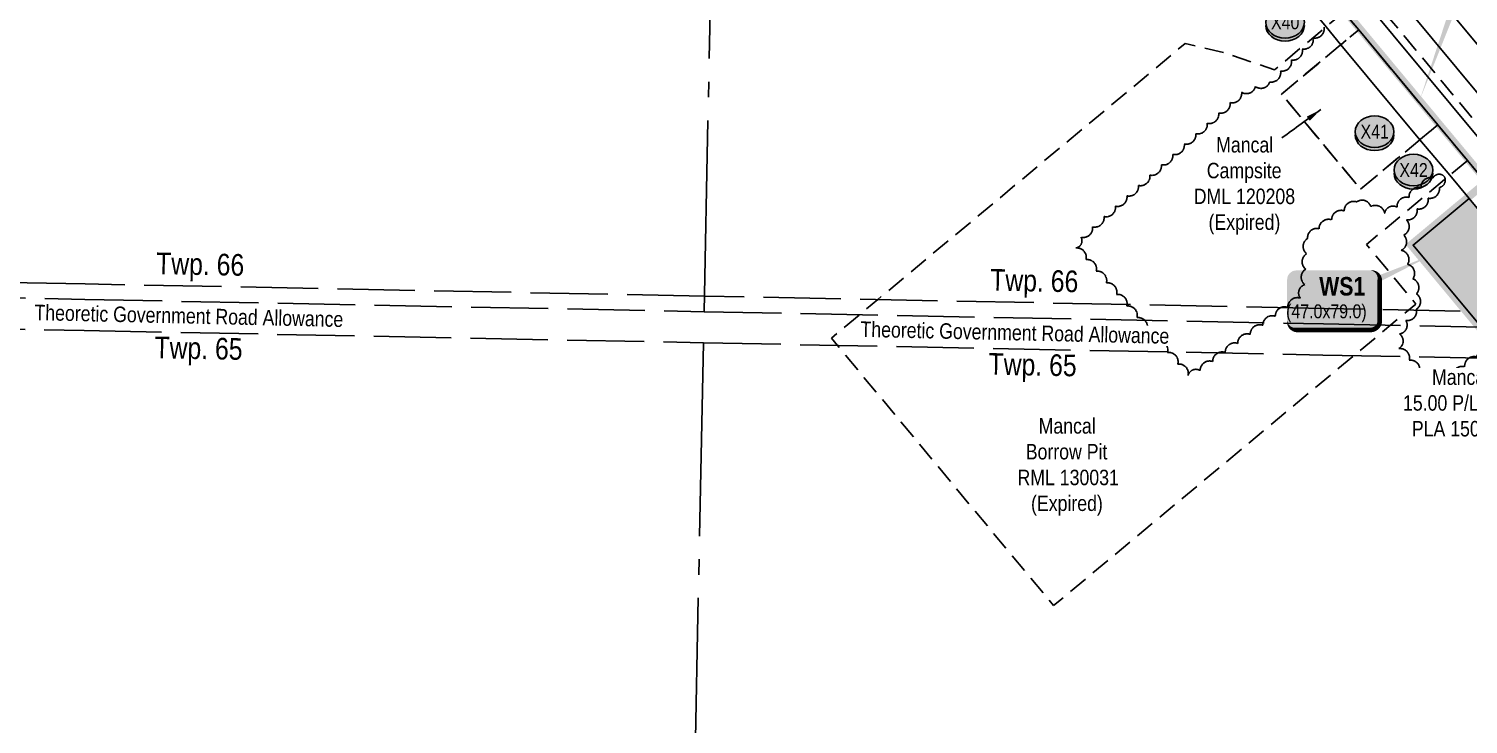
# Model space of a CAD drawing. Extents: x 405326 to 424052, y 6044755 to 6062236.
# Drawn here: x 408282 to 409214, y 6059416 to 6059866 of the extents above; entities that cross this region are included whole.
import ezdxf
from ezdxf.enums import TextEntityAlignment as Align

# ---------------------------------------------------------------- set-up
doc = ezdxf.new("R2010")
doc.units = 0
doc.header["$LTSCALE"] = 5
for name, pattern in [('0', [1, 1, 0]), ('foc-ACCESSROAD', [3.75, 2.5, -1.25]), ('foc-QUARTERLINE', [33, 25, -3, 2, -3]), ('foc-UNSURVEYED', [12.5, 10, -2.5])]:
    doc.linetypes.add(name, pattern=pattern)
for name, color, linetype in [('C-RW', 13, 'Continuous'), ('D-TXT', 6, 'Continuous'), ('F-AR', 190, 'foc-ACCESSROAD'), ('F-RW', 190, 'Continuous'), ('F-WS', 190, 'foc-ACCESSROAD'), ('F-WS-S', 190, 'Continuous'), ('L-ROAD-T', 7, 'Continuous'), ('L-SECQ', 8, 'foc-QUARTERLINE'), ('L-USEC', 7, 'foc-UNSURVEYED'), ('P-CROSSINGS', 250, 'Continuous'), ('P-PROPOSED', 10, 'Continuous'), ('P-TEMP-BLOCKS', 250, 'Continuous'), ('P-TEMP-H', 41, 'Continuous'), ('P-TEMP_WORKSPACE', 46, 'Continuous'), ('T-BUSH', 110, '0'), ('T-WATER-T', 170, 'Continuous')]:
    doc.layers.add(name, color=color, linetype=linetype)
doc.layers.add('F-WS-T', color=190, linetype='Continuous', lineweight=9)
doc.styles.add('80', font='ARIALN.TTF', dxfattribs={"height": 10})
doc.styles.add('80CG', font='ARIALN.TTF', dxfattribs={"height": 10})
doc.styles.add('80L', font='ARIALN.TTF', dxfattribs={"height": 10})
doc.styles.add('BOLD', font='ARIALNB.TTF')
doc.styles.add('Crossing', font='ARIALN.TTF', dxfattribs={"height": 10})
doc.dimstyles.new('Compass 5 000', dxfattribs={"dimscale": 5, "dimtxt": 9, "dimasz": 2, "dimexe": 0.2, "dimexo": 0.0625, "dimgap": 0.5, "dimtad": 0, "dimtih": 1, "dimtoh": 1, "dimzin": 0, "dimdsep": 46, "dimtxsty": '80CG', "dimcen": 0.1, "dimse1": 1, "dimse2": 1, "dimclrd": 256, "dimclrt": 256, "dimaunit": 1, "dimadec": 4, "dimazin": 0, "dimtfac": 0.06, "dimtofl": 0, "dimtmove": 0, "dimatfit": 1, "dimfxl": 0.2, "dimtolj": 1, "dimtzin": 0, "dimlwd": -1, "dimarcsym": 0})

# ---------------------------------------------------------------- blocks, each defined once
blk = doc.blocks.new('*D896')
at = {"layer": 'F-WS-S', "transparency": 16777216}
for p, q in [((409316.1598506388, 6059672.673564587), (409323.8422212671, 6059679.07521918)), ((409289.2726688557, 6059650.268702978), (409257.7942120456, 6059624.037970646)), ((409257.7942120456, 6059624.037970646), (409247.7942120456, 6059624.037970645))]:
    blk.add_line(p, q, dxfattribs=at)
for points in [[(409315.0929082064, 6059673.953959692), (409317.2267930713, 6059671.393169482), (409308.4774800106, 6059666.271909994)], [(409288.2057264233, 6059651.549098084), (409290.3396112882, 6059648.988307873), (409296.9550394844, 6059656.670357572)]]:
    blk.add_solid(points, dxfattribs=at)
at = {"layer": 'F-WS-S', "transparency": 16777216, "insert": (409208.7082638866, 6059624.037970646), "char_height": 10, "attachment_point": 5, "style": '80CG', "bg_fill": 3, "box_fill_scale": 1.1, "bg_fill_color": 256, "bg_fill_true_color": 13158600, "bg_fill_transparency": 0}
blk.add_mtext('\\A1;Mancal\\P15.00 P/L R/W\\PPLA 150151', dxfattribs=at)
blk = doc.blocks.new('*U1026')
h = blk.add_hatch(color=191)
edge = h.paths.add_edge_path()
edge.add_line((-23.99999999999998, -20), (23.99999999999998, -20))
edge.add_arc((23.99999999999998, -14), 6, 270, 360)
edge.add_line((29.99999999999998, -14), (29.99999999999998, 12.5))
edge.add_arc((23.99999999999998, 12.5), 6, 0, 90)
edge.add_line((23.99999999999998, 18.5), (-23.99999999999998, 18.5))
edge.add_arc((-23.99999999999998, 12.5), 6, 90, 180)
edge.add_line((-29.99999999999998, 12.5), (-29.99999999999998, -14))
edge.add_arc((-23.99999999999998, -14), 6, 180, 270)
at = {"flags": 128}
blk.add_lwpolyline([(63.46051201708119, 28.36661051504846, 0, 7.499999999999999, 0), (-3.398394867633905e-15, 0, 0, 0, 0)], format="xyseb", dxfattribs=at)
at = {"color": 250, "flags": 128}
blk.add_lwpolyline([(-23.99999999999998, -20, 3, 3, 0), (23.99999999999998, -20, 3, 3, 0.414213562373095), (29.99999999999998, -14, 3, 3, 0), (29.99999999999998, 12.5, 3, 0, 0.414213562373095), (23.99999999999998, 18.5, 0, 0, 0), (-23.99999999999998, 18.5, 0, 0, 0.414213562373095), (-29.99999999999998, 12.5, 0, 0, 0), (-29.99999999999998, -14, 0, 3, 0.414213562373095)], format="xyseb", close=True, dxfattribs=at)
at = {"color": 250}
for tag, p, height, style in [('TEMP_AREA_W1_001', (-9.212824010914055, 2.244292974654144), 12, 'BOLD'), ('ENTER_TEXT_001', (-30.65893587994544, -12.47010782646594), 9, '80')]:
    blk.add_attdef(tag, p, '', height=height, dxfattribs=dict(at, style=style))
blk = doc.blocks.new('xing2')
h = blk.add_hatch(color=50)
h.dxf.hatch_style = 1
edge = h.paths.add_edge_path()
edge.add_ellipse((0, 0), major_axis=(-12.5, 0), ratio=0.8162973455633619, start_angle=0, end_angle=360)
h = blk.add_hatch(color=250)
h.dxf.hatch_style = 1
edge = h.paths.add_edge_path()
edge.add_ellipse((0, -2.047489049626165), major_axis=(-12.5, 0), ratio=0.8162973455633619, start_angle=0, end_angle=180)
edge.add_line((12.5, -2.047489049626165), (12.5, 0))
edge.add_ellipse((0, 0), major_axis=(-12.5, 0), ratio=0.8162973455633619, start_angle=0, end_angle=180, ccw=False)
edge.add_line((-12.5, 0), (-12.5, -2.047489049626165))
at = {"color": 250}
blk.add_ellipse((0, 0), major_axis=(-12.5, 0), ratio=0.8162973455633619, dxfattribs=at)
blk.add_ellipse((0, -2.047489049626165), major_axis=(-12.5, 0), ratio=0.8162973455633619, start_param=0, end_param=3.141592653589793, dxfattribs=at)
at = {"color": 250, "style": 'Crossing'}
blk.add_attdef('CROSSING', text='', height=9, dxfattribs=at).set_placement((0.08916442567715421, 0.0199513138486509), align=Align.MIDDLE_CENTER)
at = {"color": 250, "style": 'Crossing', "flags": 1}
for tag, p in [('OWNER', (0.08916442567715421, -12.49201765665748)), ('DESCRIPTION', (0.08916442567715421, -25.770021277247)), ('LOCATION', (0.08916442567715421, -39.30337514164421)), ('DWG_REF', (0.08916442567715421, -52.83672900604233))]:
    blk.add_attdef(tag, text='', height=9, dxfattribs=at).set_placement(p, align=Align.MIDDLE_CENTER)

msp = doc.modelspace()

# ---------------------------------------------------------------- hatches: boundary and pattern name
at = {"layer": 'P-TEMP-H'}
h = msp.add_hatch(color=256, dxfattribs=at)
h.dxf.hatch_style = 1
h.paths.add_polyline_path([(409214.1761606336, 6059756.246256512), (409264.6411005971, 6059695.511680123), (409228.5201421071, 6059665.463026563), (409178.0200203796, 6059726.168335604)])

# ---------------------------------------------------------------- linework, layer by layer
at = {"layer": 'C-RW'}
msp.add_lwpolyline([(409237.6252296013, 6059834.23579861), (409122.5907404132, 6059972.466477356), (408734.4709515508, 6060438.8250037), (408693.4765136246, 6060488.081894124), (408689.7047090675, 6060492.614585251), (408689.0588038539, 6060493.391687379), (408683.2844248766, 6060500.328872341), (408682.6417396289, 6060501.101606181), (408679.4403159764, 6060504.947717055), (408353.1977773117, 6060896.948260588)], dxfattribs=at)
at = {"layer": 'F-AR', "flags": 128}
msp.add_lwpolyline([(406673.6067211936, 6059603.383454845), (406607.5146266306, 6059675.13640986), (406578.718970616, 6059705.213766769), (406549.2879355327, 6059735.963609629), (406546.3004607866, 6059739.090913699), (406435.7587145483, 6059845.661803395), (406405.0796877237, 6059878.109553094), (406391.4794230391, 6059892.493199284), (406310.0029537556, 6059978.667978977), (406284.9036239017, 6060005.215096227), (406280.2969720873, 6060001.006759441), (406269.34582724, 6059991.003820574), (406171.0075246085, 6059901.183915694), (406002.7431157546, 6059747.500502688), (405970.5032620695, 6059718.054116502), (405955.0603116398, 6059703.95709885), (405904.4065259916, 6059657.693263932), (405885.5678253932, 6059640.477877008), (405872.7133979375, 6059655.829307134), (405875.2833379548, 6059658.176540232), (405886.5287738794, 6059668.447437618), (405889.2064393334, 6059670.893042062), (405892.4325521861, 6059673.839172906), (405894.8853940576, 6059676.079738672), (405897.7733928855, 6059678.717777865), (405911.2772667087, 6059691.050154784), (405941.5632644744, 6059718.704849969), (405959.4719338632, 6059735.067979668), (405963.1642148079, 6059738.440422147), (405973.8021506191, 6059748.15115616), (406176.1047308399, 6059932.924114722), (406190.8685233928, 6059946.411079206), (406255.8591372847, 6060005.770543221), (406280.8685301033, 6060028.613223737), (406286.1732669246, 6060033.458375414), (406296.5049974728, 6060042.894679723), (406311.6179652282, 6060056.698721678), (406648.6315722906, 6060364.503252259), (406652.4067735929, 6060367.81495705), (406728.1605441693, 6060434.277173365), (406765.4824273044, 6060467.279920927), (406829.0905982734, 6060524.873132946), (406948.0725550355, 6060632.624432814), (407042.8468999196, 6060719.312063689), (407118.3268825802, 6060790.296611475), (407131.6589009982, 6060802.83427313), (407174.7437857753, 6060827.544127803), (407197.2916351488, 6060847.033832218), (407218.322873474, 6060866.829817984), (407240.1139022933, 6060902.286904843), (407313.8678532096, 6060969.149885718), (407401.0631877722, 6061047.84776916), (407421.2375877275, 6061069.206254558), (407438.7711440158, 6061092.851316862), (407460.5078739583, 6061123.512014974), (407493.5308932218, 6061155.479428997), (407647.804471576, 6061298.959820996), (407662.7214879685, 6061312.904978603), (407732.148087934, 6061377.844782424), (407800.5857235885, 6061440.870482104), (407811.6886588979, 6061451.094967363), (407817.4173938388, 6061456.370527713), (407819.1874667284, 6061457.778632505), (407829.9506895673, 6061466.34058453), (407833.8636684522, 6061469.452817919), (407847.8312358251, 6061452.689765173), (407863.8301979486, 6061433.493261174), (407895.27547359, 6061395.750736099), (407914.4721709359, 6061372.712195476), (407924.0651863292, 6061361.195068801), (407931.33201185, 6061352.478693598), (407933.6641525263, 6061349.680145412), (407960.7809391415, 6061317.134978541), (407969.3359407581, 6061306.86781823), (408261.1538838481, 6060956.644326201), (408283.535587864, 6060929.766188749), (408289.9328733669, 6060922.082788041), (408293.1317358307, 6060918.267263407), (408299.539340752, 6060910.562046387), (408650.2303190623, 6060488.933026955), (408655.8567700443, 6060482.171158366), (408662.2704854542, 6060474.459867457), (408733.4631354679, 6060388.865511101), (409213.9947144024, 6059811.125546764), (409223.6569077423, 6059799.508812867), (409322.0227931087, 6059681.237792367), (409347.5834635051, 6059650.566928567), (409516.2806414342, 6059448.133117339), (409545.7422639856, 6059412.77878808), (409550.4499235782, 6059407.130174452), (409844.3451757443, 6059053.526584742), (409837.6933286948, 6059053.704274744), (409824.3908690675, 6059054.06046032), (409820.2327694264, 6059054.171197258), (409817.7494014037, 6059054.237872845), (409798.1688333204, 6059077.796840977), (409545.1317634399, 6059382.241284098), (409535.0592034896, 6059394.360268252), (409515.670972882, 6059417.62722484), (409321.1304853089, 6059651.08808921), (409303.1644445965, 6059672.655065869), (409295.5824733311, 6059681.759554819), (409213.1415231264, 6059780.825603127), (409193.9382037221, 6059803.873524103), (409142.8003205664, 6059865.347734005), (409133.2215046145, 6059876.873188168), (408732.8398663395, 6060357.979213088), (408645.6666453934, 6060462.725693916), (408639.250418718, 6060470.435657823), (408629.6255237681, 6060482.001233949), (408623.4151761536, 6060489.460717175), (408382.504801924, 6060778.944744602), (408289.4261515567, 6060891.476258727), (408286.7373731751, 6060894.704863872), (408284.1782629823, 6060897.775685646), (408274.5791953751, 6060909.297711439), (408268.1822946602, 6060916.97692186), (408205.8999634721, 6060991.76475326), (408201.6896845223, 6060996.807183576), (408199.4875000441, 6060999.442782921), (408193.4535485751, 6061006.668092178), (408180.6550824951, 6061022.028267205), (407960.1604376531, 6061286.64773336), (407942.8770647791, 6061307.39094017), (407930.711000372, 6061321.97934289), (407918.2972978877, 6061336.884337083), (407908.7013572767, 6061348.405037498), (407899.074190828, 6061359.90197075), (407831.0118928578, 6061441.630071835), (407830.432557818, 6061441.169293142), (407823.6135167935, 6061434.8897855), (407812.5668180714, 6061424.71647828), (407745.7521158766, 6061363.18566002), (407691.3935183942, 6061312.340071804), (407661.4432841091, 6061284.334871864), (407507.2968897097, 6061140.972239919), (407475.7491488453, 6061110.433646173), (407454.9617152638, 6061081.110744262), (407436.5918765602, 6061056.33866226), (407415.0541368454, 6061033.536003946), (407327.2827878986, 6060954.31880717), (407255.658532763, 6060889.386073311), (407233.9675354303, 6060854.092132225), (407210.6899518356, 6060832.180528781), (407186.3647785868, 6060811.15520562), (407143.6466069181, 6060786.65613663), (407117.7523756649, 6060762.304634777), (407056.4461793228, 6060704.649474588), (406961.5319170078, 6060617.834403383), (406858.2481743552, 6060524.298912435), (406778.8183151121, 6060452.377175604), (406741.5570364008, 6060419.428325909), (406678.3779375966, 6060364.00194966), (406667.051758441, 6060354.065391194), (406663.2764993097, 6060350.75367541), (406662.1175534452, 6060349.737110894), (406311.0465893222, 6060029.092254377), (406309.9921196977, 6060028.128769637), (406299.6697852639, 6060018.70094905), (406310.5923891981, 6060007.147164864), (406406.1717582889, 6059906.05209778), (406419.8392617204, 6059891.595832644), (406449.9652082454, 6059859.732798633), (406560.4553517391, 6059753.221477376), (406577.5005235851, 6059735.406444602), (406606.9329079356, 6059704.656763228), (406621.8446083391, 6059689.085570281), (406701.2715248996, 6059602.837732997)], dxfattribs=at)
at = {"layer": 'F-RW'}
for points in [[(410702.8256506694, 6059044.772848092), (410330.3552132306, 6059053.080767105), (410157.8235656423, 6059056.927912824), (409890.9152759557, 6059068.951535414), (409870.9338178612, 6059069.851914018), (409855.9476102381, 6059070.527908876), (409846.7575077061, 6059070.94220403), (409546.1315118372, 6059432.241715511), (409516.6707344157, 6059467.652086329), (409364.7351532549, 6059650.228522266), (409339.213479413, 6059680.900006309), (409292.044352944, 6059737.583612695), (409232.9330452648, 6059808.608641459), (409223.3024991289, 6059820.18377988), (409107.2172090331, 6059959.672463854), (408733.855059016, 6060408.301821134), (408673.3250043067, 6060481.03305097), (408666.8644091036, 6060488.605931422), (408309.1739224441, 6060918.572730183)], [(408309.1739224441, 6060918.572730183), (408666.8644091036, 6060488.605931422), (408673.3250043067, 6060481.03305097), (408733.855059016, 6060408.301821134), (409107.2172090331, 6059959.672463854), (409223.3020212207, 6059820.183088732), (409232.9330452648, 6059808.608641459), (409292.044352944, 6059737.583612695), (409339.2143351584, 6059680.899288463), (409364.7351532549, 6059650.228522266), (409516.6707344157, 6059467.652086329), (409546.1315118372, 6059432.241715511), (409846.7575077061, 6059070.94220403), (409855.9476102381, 6059070.527908876), (409870.9338318027, 6059069.85261444), (409890.9152759557, 6059068.951535414), (410157.8235656423, 6059056.927912824), (410330.3552132306, 6059053.080767105), (410702.8256506694, 6059044.772848092)], [(410722.6927009629, 6059026.368407687), (410329.9986306354, 6059035.074187783), (410157.2252188168, 6059038.937735063), (409890.4348688914, 6059050.959014053), (409870.4532872729, 6059051.860095552), (409855.4674839937, 6059052.53608216), (409838.0107423353, 6059053.323079939), (409837.6933286948, 6059053.704274744), (409545.5822911313, 6059404.771560126), (409516.1218904391, 6059440.189728013), (409340.9353107855, 6059650.697853229), (409315.4091439976, 6059681.368865573), (408733.3015711132, 6060380.853183969), (408658.5977014122, 6060470.618236437), (408652.1717237385, 6060478.339790114), (408643.2392802099, 6060489.070532628), (408295.3580049234, 6060907.062649589)], [(408353.194718762, 6060896.940414525), (408679.4398818929, 6060504.946324403), (408682.641305548, 6060501.100213523), (408683.2839449334, 6060500.328081243), (408689.0584418756, 6060493.390993977), (408689.7047090675, 6060492.614585251), (408693.4765136246, 6060488.081894124), (408734.4709515508, 6060438.8250037), (409122.5907404132, 6059972.466477356), (409237.6252296013, 6059834.23579861)], [(408382.504801924, 6060778.944744602), (408623.4151761536, 6060489.460717175), (408629.6255237681, 6060482.001233949), (408639.250418718, 6060470.435657823), (408639.8934492103, 6060469.662910836), (408645.6666453934, 6060462.725693916), (408646.322303555, 6060461.937677881), (408732.8398663395, 6060357.979213088), (409133.2211567198, 6059876.873195151), (409142.7990868707, 6059865.346957956), (409193.9382037221, 6059803.873524103), (409213.1415231264, 6059780.825603127), (409295.5824733311, 6059681.759554819)], [(409275.7428748903, 6059682.15069011), (409201.6779981869, 6059771.287800252), (409182.4162673446, 6059794.283087705), (409131.260274215, 6059855.746280101), (409121.6766698096, 6059867.261144123), (408732.3781342507, 6060335.080818848), (408634.0362775652, 6060453.250158544), (408633.3786374937, 6060454.040518738), (408627.6058658597, 6060460.978343488), (408626.9632277776, 6060461.750383576), (408617.3379521497, 6060473.316694465), (408603.5736225756, 6060489.851340966), (408374.9505224922, 6060764.575292531)]]:
    msp.add_lwpolyline(points, dxfattribs=at)
at = {"layer": 'F-WS', "flags": 128}
for points in [[(409130.9043839346, 6059855.450319253), (409092.8492891748, 6059823.789764781), (409143.9981417014, 6059762.311865853), (409182.4162673446, 6059794.283087705), (409182.7717669092, 6059794.579761153), (409193.9382037221, 6059803.873524103), (409213.141943056, 6059780.826295414), (409201.67844801, 6059771.287090529), (409147.8168806055, 6059726.471288867), (409179.7585607101, 6059688.064339433), (409175.0497673356, 6059684.138066826), (409139.6394219042, 6059654.670092689), (408945.4044087464, 6059493.040716585), (408805.4814202752, 6059661.284930235), (408801.5736183435, 6059665.987505906), (408831.5665533373, 6059690.935136595), (409030.5842795608, 6059856.51020899), (409056.0205697216, 6059850.570871906), (409088.3860132073, 6059839.544144834), (409121.6766698096, 6059867.261144123), (409133.2219825296, 6059876.873879284), (409142.801204363, 6059865.348416969), (409131.260274215, 6059855.746280101), (409130.9043839346, 6059855.450319253)], [(409182.4162673446, 6059794.283087705), (409143.9981417014, 6059762.311865853), (409092.8492891748, 6059823.789764781), (409130.9043839346, 6059855.450319253), (409131.260274215, 6059855.746280101), (409142.7994927494, 6059865.346949811), (409193.9382037221, 6059803.873524103), (409182.7717508526, 6059794.578960674), (409182.4162673446, 6059794.283087705)]]:
    msp.add_lwpolyline(points, close=True, dxfattribs=at)
at = {"layer": 'L-SECQ'}
for p, q in [((408751.6722631293, 6061291.424824989), (408719.2162588266, 6059683.108476122)), ((408718.8189235086, 6059663.004634679), (408703.2021217896, 6058888.864382361))]:
    msp.add_line(p, q, dxfattribs=at)
at = {"layer": 'L-USEC'}
for p, q in [((408318.7097824888, 6059701.068959391), (407928.047337336, 6059708.778596509)), ((407917.7902187642, 6059698.923691749), (408318.4967007082, 6059691.016091078)), ((408719.4285710492, 6059693.160776068), (408318.7097824888, 6059701.068959391)), ((408318.7097824888, 6059701.068959391), (408318.7097824888, 6059701.068959391)), ((409120.1431350639, 6059685.24152533), (408719.4285710492, 6059693.160776068)), ((408318.4966884811, 6059691.016091319), (408719.2156436852, 6059683.10848827)), ((409520.862220768, 6059677.32227337), (409120.1431350639, 6059685.24152533)), ((407917.3813011, 6059678.820078865), (408318.0999683082, 6059670.912237727)), ((408719.2162588266, 6059683.108476122), (409119.936640941, 6059675.188578815)), ((409119.9366029433, 6059675.188579565), (409520.6612344909, 6059667.269355967)), ((408318.0999683082, 6059670.912237727), (408718.8189235086, 6059663.004634679)), ((408718.8189235086, 6059663.004634679), (409119.539305623, 6059655.084737372)), ((409119.539305623, 6059655.084737372), (409520.2595805956, 6059647.165599869))]:
    msp.add_line(p, q, dxfattribs=at)
at = {"layer": 'P-TEMP_WORKSPACE', "flags": 128}
msp.add_lwpolyline([(409214.1761606336, 6059756.246256512), (409264.6411005971, 6059695.511680123), (409228.5201421071, 6059665.463026563), (409178.0200203796, 6059726.168335604)], close=True, dxfattribs=at)
at = {"layer": 'T-BUSH', "flags": 128}
msp.add_lwpolyline([(409120.3844852362, 6059867.160221155, -0.52056705), (409113.3513195504, 6059860.057770831, -0.52056705), (409106.3181538658, 6059852.955320505, -0.52056705), (409099.2849881824, 6059845.852870181, -0.52056705), (409092.2518224978, 6059838.750419856, -0.52056705), (409085.2186568131, 6059831.647969532, -0.52056705), (409075.946048153, 6059828.729720292, -0.52056705), (409067.0493611464, 6059824.987672213, -0.52056705), (409059.629409919, 6059818.290318712, -0.52056705), (409052.2094586903, 6059811.59296521, -0.52056705), (409044.7895074617, 6059804.895611709, -0.52056705), (409037.3695562318, 6059798.198258207, -0.52056705), (409029.9496050043, 6059791.500904705, -0.52056705), (409022.5296537757, 6059784.803551204, -0.52056705), (409015.109702547, 6059778.106197703, -0.52056705), (409007.6897513172, 6059771.408844201, -0.52056705), (409000.2698000897, 6059764.711490699, -0.52056705), (408992.849848861, 6059758.014137197, -0.52056705), (408985.4298976324, 6059751.316783696, -0.52056705), (408978.0099464026, 6059744.619430195, -0.52056705), (408970.5899951751, 6059737.922076693, -0.52056705), (408963.1700439464, 6059731.224723191, -0.52056705), (408959.7707588156, 6059724.295714161, -0.52056705), (408966.3724113416, 6059716.790489041, -0.52056705), (408972.9740638652, 6059709.285263921, -0.52056705), (408979.5757163911, 6059701.780038801, -0.52056705), (408986.1773689159, 6059694.274813681, -0.52056705), (408992.7790214407, 6059686.769588562, -0.52056705), (408999.3806739655, 6059679.264363442, -0.52056705), (409005.9823264903, 6059671.759138322, -0.52056705), (409012.5839790151, 6059664.253913201, -0.52056705), (409019.1856315398, 6059656.748688081, -0.52056705), (409025.7872840646, 6059649.243462961, -0.52056705), (409032.3889365894, 6059641.738237822, -0.52056705), (409040.2076821629, 6059645.045769999, -0.52056705), (409048.3125922794, 6059650.895612064, -0.52056705), (409056.4175023935, 6059656.745454128, -0.52056705), (409064.52241251, 6059662.595296194, -0.52056705), (409072.6273226241, 6059668.445138258, -0.52056705), (409080.7322327407, 6059674.294980323, -0.52056705), (409088.8371428548, 6059680.144822368, -0.52056705), (409096.9420529713, 6059685.994664453, -0.52056705), (409105.0469630854, 6059691.844506517, -0.52056705), (409107.8893060279, 6059700.594325683, -0.52056705), (409108.5056156889, 6059710.570817179, -0.52056705), (409109.121925351, 6059720.547308674, -0.52056705), (409109.7382350131, 6059730.523800169, -0.52056705), (409117.1493615468, 6059736.722932362, -0.52056705), (409125.2975753895, 6059742.512304636, -0.52056705), (409133.4457892327, 6059748.301676909, -0.52056705), (409141.5940030774, 6059754.091049182, -0.52056705), (409150.6067580456, 6059751.06004466, -0.52056705), (409159.6172125733, 6059746.734721047, -0.52056705), (409167.646499817, 6059750.715162828, -0.52056705), (409175.4101684286, 6059757.010849435, -0.52056705), (409183.17383704, 6059763.306536041, -0.52056705), (409190.9375056503, 6059769.602222648, -0.52056705), (409198.1243069133, 6059770.599295998, -0.52056705), (409194.9779198285, 6059763.408389715, -0.52056705), (409187.7636106072, 6059756.490011114, -0.52056705), (409180.5493013859, 6059749.571632502, -0.52056705), (409173.6484200539, 6059742.487203277, -0.52056705), (409171.9765405795, 6059732.632506976, -0.52056705), (409170.304661105, 6059722.777810674, -0.52056705), (409174.5081262698, 6059713.718802636, -0.52056705), (409177.8777362535, 6059704.335663838, -0.52056705), (409180.2208989402, 6059694.681369038, -0.52056705), (409180.1718628783, 6059684.705146141, -0.52056705), (409173.3623580533, 6059677.387983836, -0.52056705), (409169.2987036884, 6059668.713268901, -0.52056705), (409168.851218393, 6059659.21550132, -0.52056705), (409175.5227850834, 6059651.77235561, -0.52056705), (409182.1943517742, 6059644.3292099, -0.52056705), (409188.8659184655, 6059636.88606419, -0.52056705), (409195.9378903807, 6059634.759987046, -0.52056705), (409203.6489159013, 6059641.120042516, -0.52056705), (409211.3599414218, 6059647.480097985, -0.52056705), (409219.0709669424, 6059653.840153456, -0.52056705), (409228.4166506622, 6059657.335230715, -0.52056705), (409237.3627343184, 6059661.649553839, -0.52056705), (409245.7568854446, 6059667.076196174, -0.52056705), (409254.1510365698, 6059672.502838509, -0.52056705), (409262.5451876961, 6059677.929480843, -0.6213988581893594), (409273.1660820629, 6059681.174990673, -0.52056705)], format="xyb", dxfattribs=at)
at = {"layer": 'T-WATER-T', "flags": 128}
msp.add_lwpolyline([(409182.4307500339, 6059820.388327337, 0, 5.000000000000053, 0), (409209.4631661422, 6059894.507049391, 0, 0, 0)], format="xyseb", dxfattribs=at)

# ---------------------------------------------------------------- block references
at = {"layer": 'P-CROSSINGS', "color": 5, "xscale": 0.999551, "yscale": 0.999551, "zscale": 0.999551}
for p, values in [((409095.146446365, 6059870.237495343), {'CROSSING': 'X40'}), ((409153.068858334, 6059799.488194088), {'CROSSING': 'X41'}), ((409178.2265540152, 6059774.662738741), {'CROSSING': 'X42'})]:
    msp.add_blockref('xing2', p, dxfattribs=at).add_auto_attribs(values)
at = {"layer": 'P-TEMP-BLOCKS', "color": 6, "xscale": 0.999551, "yscale": 0.999551, "zscale": 0.999551}
msp.add_blockref('*U1026', (409126.4670576706, 6059691.297998383), dxfattribs=at).add_auto_attribs({'TEMP_AREA_W1_001': 'WS1', 'ENTER_TEXT_001': '(47.0x79.0)'})

# ---------------------------------------------------------------- texts
at = {"layer": 'D-TXT', "color": 3, "char_height": 13.99371400000023, "attachment_point": 1, "rotation": 358.8678085882806, "style": '80L'}
for s, insert in [('Twp. 66', (408364.8096154581, 6059721.399823382)), ('Twp. 66', (408904.5236467168, 6059710.742477697)), ('Twp. 65', (408363.7353055221, 6059667.040275462)), ('Twp. 65', (408903.4493367808, 6059656.382929779))]:
    msp.add_mtext_dynamic_manual_height_columns(s, width=101.3498691914227, gutter_width=47.4786725, heights=[0], dxfattribs=dict(at, insert=insert))
at = {"layer": 'F-WS-T', "char_height": 10.00000000000017, "attachment_point": 1, "style": '80L'}
for s, insert in [('\\pi23.77987;Mancal\\P\\pi17.7328;Campsite\\P\\pi9.29488;DML 120208\\P\\pi18.86173;(Expired)', (409026.7690007454, 6059796.0344193)), ('\\pi23.77987;Mancal\\P\\pi15.44426;Borrow Pit\\P\\pi10.10661;RML 130031\\P\\pi18.86173;(Expired)', (408911.9153966395, 6059614.255263774))]:
    msp.add_mtext_dynamic_manual_height_columns(s, width=82.80530586739899, gutter_width=49.97755, heights=[0], dxfattribs=dict(at, insert=insert))
at = {"layer": 'L-ROAD-T', "style": '80L'}
msp.add_text('Theoretic Government Road Allowance', height=9.99551000000017, rotation=358.7109398879817, dxfattribs=at).set_placement((408385.8515670634, 6059680.41444235), align=Align.MIDDLE_CENTER)

# ---------------------------------------------------------------- leaders
at = {"layer": 'F-WS-T', "path_type": 1}
msp.add_leader([(409118.207055013, 6059813.794796501), (409093.0988972873, 6059795.484466045)], dimstyle='Compass 5 000', override={"dimgap": 0.5, "dimtad": 0}, dxfattribs=at)

# ---------------------------------------------------------------- next in the draw order: texts
at = {"layer": 'L-ROAD-T', "insert": (408920.4523041022, 6059674.58873505), "char_height": 9.99551000000017, "width": 200.0377614780744, "attachment_point": 2, "rotation": 358.7109398879801, "style": '80L', "bg_fill": 3, "box_fill_scale": 1.15, "bg_fill_color": 256, "bg_fill_true_color": 256, "bg_fill_transparency": 0}
msp.add_mtext('Theoretic Government Road Allowance', dxfattribs=at)

# ---------------------------------------------------------------- next in the draw order: linework, layer by layer
at = {"layer": 'P-PROPOSED', "const_width": 4.997755000000053, "flags": 128}
msp.add_lwpolyline([(409228.3990797652, 6059664.045605285), (409176.612356699, 6059726.29751519), (409225.7807351552, 6059767.20018312), (409213.9098344584, 6059781.46497774), (409194.0666640867, 6059805.280851362), (409144.2075938688, 6059865.218295034), (409133.9902242669, 6059877.512071786), (408733.6081666633, 6060358.618600929), (408646.4349382657, 6060463.365090713), (408640.0187233886, 6060471.075040444), (408630.3938274435, 6060482.640617764), (408624.1833506423, 6060490.100256196), (408383.2740644291, 6060779.582976264)], dxfattribs=at)

# ---------------------------------------------------------------- next in the draw order: dimensions: what is measured, and where the dimension line sits
at = {"layer": 'F-WS-S'}
dim = msp.add_linear_dim(base=(409296.9550394844, 6059656.670357572), p1=(409505.8170260143, 6059429.452583059), p2=(409494.2945854877, 6059419.851030636), angle=219.80415848994642, text='Mancal\\P15.00 P/L R/W\\PPLA 150151', dimstyle='Compass 5 000', override={"dimtfill": 1}, dxfattribs=at)
dim.commit()
dim.dimension.update_dxf_attribs({"geometry": '*D896', "text_midpoint": (409208.7082638866, 6059624.037970646), "dimtype": 161})

doc.saveas('drawing.dxf')
